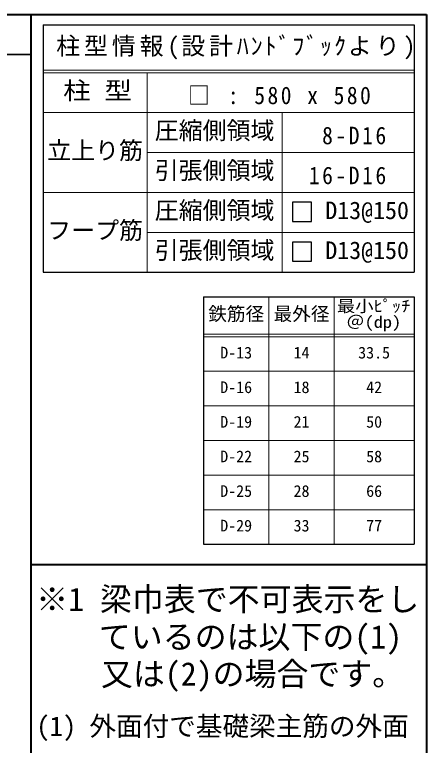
# Model space of a CAD drawing. Units: millimetres on the paper, enlarged 20 times. Extents: x -3982 to 3969, y -2797 to 2801.
# Drawn here: x 2422 to 3969, y 55 to 2801 of the extents above; entities that cross this region are included whole.
import ezdxf
from ezdxf.enums import TextEntityAlignment as Align

# ---------------------------------------------------------------- set-up
doc = ezdxf.new("R2010")
doc.units = ezdxf.units.MM
doc.header["$LTSCALE"] = 20
for name, color, linetype, lineweight in [('7-1', 7, 'Continuous', 18), ('7-7_文字', 7, 'Continuous', 25), ('F-0_枠', 6, 'Continuous', 40)]:
    doc.layers.add(name, color=color, linetype=linetype, lineweight=lineweight)
doc.layers.add('F-7_文字', color=7, linetype='Continuous')
doc.styles.add('ＭＳ ゴシック', font='')
doc.styles.get('ＭＳ ゴシック').set_extended_font_data('MS Gothic')

msp = doc.modelspace()

# ---------------------------------------------------------------- linework, layer by layer
at = {"layer": '7-1', "color": 3, "lineweight": 25}
for p, q in [((2528.71, 2762.59), (3923.08, 2762.59)), ((2528.71, 2762.59), (2528.71, 1832.59)), ((3923.08, 2762.59), (3923.08, 1832.59)), ((2528.71, 1832.59), (3923.08, 1832.59)), ((3131.94, 1740.45), (3923.08, 1740.45)), ((3923.08, 1740.45), (3923.08, 810.45))]:
    msp.add_line(p, q, dxfattribs=at)
at = {"layer": '7-1'}
for p, q in [((2528.71, 2592.59), (3923.08, 2592.59)), ((2528.71, 2582.59), (3923.08, 2582.59)), ((2919.85, 2582.59), (2919.85, 1832.59)), ((2528.71, 2432.59), (3923.08, 2432.59)), ((3426.85, 2432.59), (3426.85, 1832.59)), ((2919.85, 2282.59), (3923.08, 2282.59)), ((2528.71, 2132.59), (3923.08, 2132.59)), ((2919.85, 1982.59), (3923.08, 1982.59)), ((3377.51, 1740.45), (3377.51, 810.45)), ((3623.08, 1740.45), (3623.08, 810.45)), ((3131.94, 1600.45), (3923.08, 1600.45)), ((3131.94, 1590.45), (3923.08, 1590.45)), ((3131.94, 1460.45), (3923.08, 1460.45)), ((3131.94, 1330.45), (3923.08, 1330.45)), ((3131.94, 1200.45), (3923.08, 1200.45)), ((3131.94, 1070.45), (3923.08, 1070.45)), ((3131.94, 940.45), (3923.08, 940.45))]:
    msp.add_line(p, q, dxfattribs=at)
at = {"layer": '7-1', "color": 3, "lineweight": 25}
msp.add_lwpolyline([(3131.94, 1740.45), (3131.94, 810.45), (3923.08, 810.45)], dxfattribs=at)
at = {"layer": '7-7_文字', "color": 3}
for p, q in [((3465.89, 2095.85), (3465.89, 2023.85)), ((3537.89, 2095.85), (3465.89, 2095.85)), ((3537.89, 2023.85), (3537.89, 2095.85)), ((3465.89, 2023.85), (3537.89, 2023.85)), ((3465.89, 1945.85), (3465.89, 1873.85)), ((3537.89, 1945.85), (3465.89, 1945.85)), ((3537.89, 1873.85), (3537.89, 1945.85)), ((3465.89, 1873.85), (3537.89, 1873.85))]:
    msp.add_line(p, q, dxfattribs=at)
at = {"layer": 'F-0_枠'}
for p, q in [((-3981.92, 2800.77), (3969.4, 2800.77)), ((2482.4, 2800.77), (2482.4, -2796.83)), ((3969.4, 2800.77), (3969.4, -2796.83)), ((2482.4, 734.05), (3969.4, 734.05))]:
    msp.add_line(p, q, dxfattribs=at)
at = {"layer": 'F-0_枠', "color": 2, "lineweight": 35}
msp.add_line((-3981.92, 2650.77), (2482.4, 2650.77), dxfattribs=at)

# ---------------------------------------------------------------- texts
at = {"layer": '7-7_文字', "color": 2, "style": 'ＭＳ ゴシック', "width": 1.15}
for s, height, p in [('柱 型', 65.98, (2604.28, 2462.59)), ('最小ﾋﾟｯﾁ', 43.99, (3633.08, 1670.45)), ('＠(dp)', 43.99, (3668.08, 1610.45))]:
    msp.add_text(s, height=height, dxfattribs=at).set_placement(p, align=Align.BOTTOM_LEFT)
at = {"layer": '7-7_文字', "color": 2, "style": 'ＭＳ ゴシック'}
for s, height, p in [('圧縮側領域', 65.98, (2948.35, 2312.59)), ('立上り筋', 65.98, (2544.28, 2237.59)), ('引張側領域', 65.98, (2948.35, 2162.59)), ('圧縮側領域', 65.98, (2948.35, 2012.59)), ('   D13@150', 65.98, (3454.97, 2012.59)), ('フープ筋', 65.98, (2544.28, 1937.59)), ('引張側領域', 65.98, (2948.35, 1862.59)), ('   D13@150', 65.98, (3454.97, 1862.59)), ('鉄筋径', 51.32, (3149.73, 1635.45)), ('最外径', 51.32, (3395.3, 1635.45))]:
    msp.add_text(s, height=height, dxfattribs=at).set_placement(p, align=Align.BOTTOM_LEFT)
at = {"layer": '7-7_文字', "style": 'ＭＳ ゴシック'}
for s, p in [('D-13', (3194.73, 1495.45)), ('14', (3470.3, 1495.45)), ('33.5', (3713.08, 1495.45)), ('D-16', (3194.73, 1365.45)), ('18', (3470.3, 1365.45)), ('42', (3743.08, 1365.45)), ('D-19', (3194.73, 1235.45)), ('21', (3470.3, 1235.45)), ('50', (3743.08, 1235.45)), ('D-22', (3194.73, 1105.45)), ('25', (3470.3, 1105.45)), ('58', (3743.08, 1105.45)), ('D-25', (3194.73, 975.45)), ('28', (3470.3, 975.45)), ('66', (3743.08, 975.45)), ('D-29', (3194.73, 845.45)), ('33', (3470.3, 845.45)), ('77', (3743.08, 845.45))]:
    msp.add_text(s, height=43.99, dxfattribs=at).set_placement(p, align=Align.BOTTOM_LEFT)
at = {"layer": '7-7_文字', "color": 2, "char_height": 65.98, "attachment_point": 7, "style": 'ＭＳ ゴシック'}
for s, insert in [('\\T1.16;柱型情報(設計ﾊﾝﾄﾞﾌﾞｯｸより)', (2578.4, 2632.59)), ('\\T1.23;\\W0.9;□\\~:\\~580\\~x\\~580', (3073.97, 2462.59)), ('\\T1.24;\\W0.9;\\~8-D16', (3527.47, 2312.59)), ('\\T1.24;\\W0.9;16-D16', (3527.47, 2162.59))]:
    msp.add_mtext(s, dxfattribs=dict(at, insert=insert))
at = {"layer": 'F-7_文字', "style": 'ＭＳ ゴシック'}
for s, height, p in [('※1 梁巾表で不可表示をし', 87.98, (2503.06, 533.67)), ('ているのは以下の(1)', 87.98, (2738.45, 392.39)), ('又は(2)の場合です。', 87.98, (2746.32, 253.15)), ('(1) 外面付で基礎梁主筋の外面', 73.31, (2503.58, 68.63))]:
    msp.add_text(s, height=height, dxfattribs=at).set_placement(p, align=Align.BOTTOM_LEFT)

doc.saveas('drawing.dxf')
